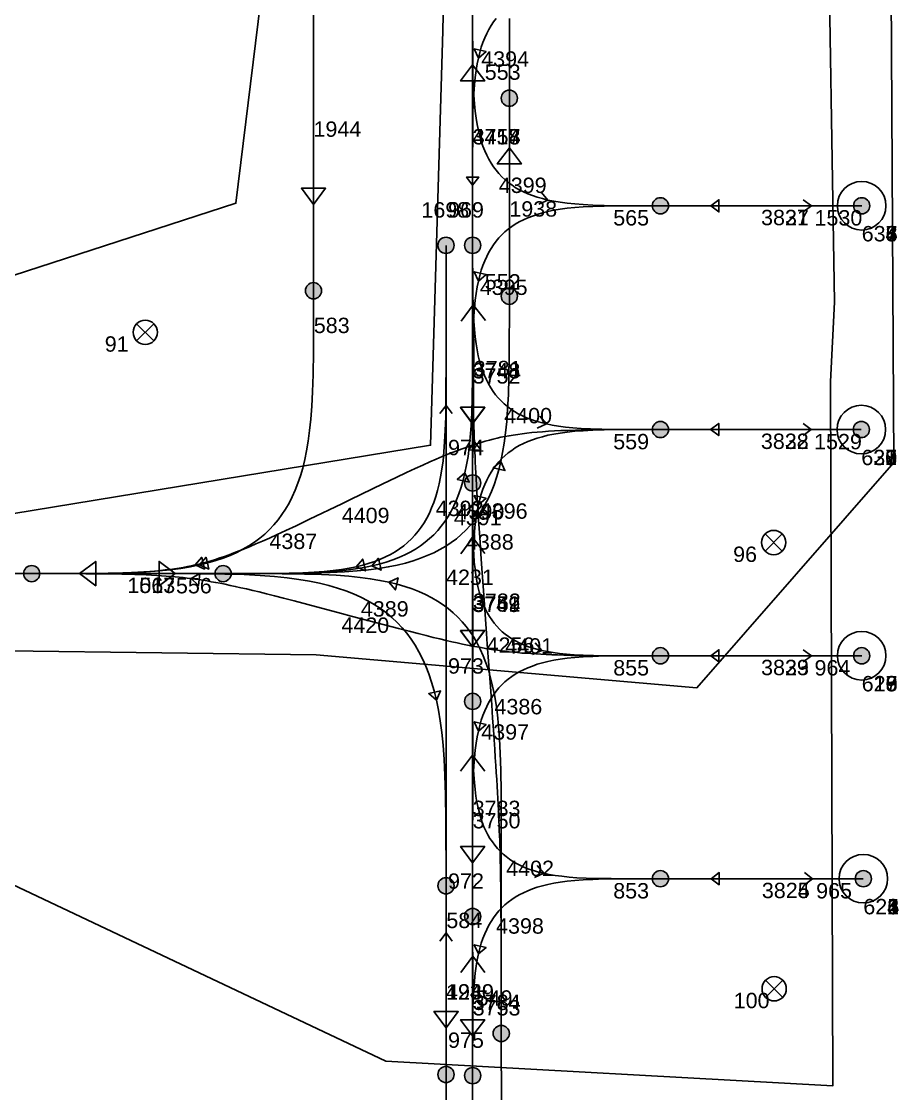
# Model space of a CAD drawing. Header units: millimetres. Extents: x 1508 to 209369, y 3688 to 146097.
# Drawn here: x 140062 to 150895, y 60255 to 73503 of the extents above; entities that cross this region are included whole.
import ezdxf

# ---------------------------------------------------------------- set-up
doc = ezdxf.new("R2010")
doc.units = ezdxf.units.MM
for name, color, linetype, true_color in [('Ndc8_Activity_Template', 1, 'Continuous', 0xff0000), ('Ndc8_Activity_TemplateID', 1, 'Continuous', 0xff0000), ('Ndc8_Cluster', 7, 'Continuous', 0x808000), ('Ndc8_Forward', 5, 'Continuous', 0x0000ff), ('Ndc8_ForwardID', 5, 'Continuous', 0x0000ff), ('Ndc8_Point', 7, 'Continuous', 0x000080), ('Ndc8_PointID', 7, 'Continuous', 0x000080), ('Ndc8_Reflector', 7, 'Continuous', 0x008000), ('Ndc8_ReflectorID', 7, 'Continuous', 0x008000), ('Ndc8_SD1_Fwd_CurveLeft', 6, 'Continuous', 0xff00ff), ('Ndc8_SD1_Fwd_CurveLeftID', 6, 'Continuous', 0xff00ff), ('Ndc8_SD1_Fwd_CurveRight', 1, 'Continuous', 0xff0000), ('Ndc8_SD1_Fwd_CurveRightID', 1, 'Continuous', 0xff0000), ('Ndc8_SD1_OutDoor_FW', 5, 'Continuous', 0x0000ff), ('Ndc8_SD1_OutDoor_FWID', 5, 'Continuous', 0x0000ff), ('Ndc8_SD2_Bwd_AutoLoadEnabled', 7, 'Continuous', 0x0080c0), ('Ndc8_SD2_Bwd_AutoLoadEnabledID', 7, 'Continuous', 0x0080c0), ('Ndc8_SD2_Bwd_LoadOperation', 5, 'Continuous', 0x0000ff), ('Ndc8_SD2_Bwd_LoadOperationID', 5, 'Continuous', 0x0000ff), ('Ndc8_SD2_Forward', 5, 'Continuous', 0x0000ff), ('Ndc8_SD2_ForwardID', 5, 'Continuous', 0x0000ff), ('Ndc8_SD2_Fwd_CurveLeft', 7, 'Continuous', 0xff80c0), ('Ndc8_SD2_Fwd_CurveLeftID', 7, 'Continuous', 0xff80c0), ('Ndc8_SD2_Fwd_CurveRight', 7, 'Continuous', 0x800040), ('Ndc8_SD2_Fwd_CurveRightID', 7, 'Continuous', 0x800040), ('Ndc8_SD2_Fwd_NoForkAutoAdjust', 5, 'Continuous', 0x0000ff), ('Ndc8_SD2_Fwd_NoForkAutoAdjustID', 5, 'Continuous', 0x0000ff), ('Ndc8_SD2_JiangCha', 5, 'Continuous', 0x0000ff), ('Ndc8_SD2_JiangChaID', 5, 'Continuous', 0x0000ff), ('Ndc8_SD2_OutDoor_FW', 5, 'Continuous', 0x0000ff), ('Ndc8_SD2_OutDoor_FWID', 5, 'Continuous', 0x0000ff), ('Ndc8_SD2_OutDoor_RV', 5, 'Continuous', 0x0000ff), ('Ndc8_SD2_OutDoor_RVID', 5, 'Continuous', 0x0000ff), ('Ndc8_SD2_Reverse', 5, 'Continuous', 0x0000ff), ('Ndc8_SD2_ReverseID', 5, 'Continuous', 0x0000ff)]:
    doc.layers.add(name, color=color, linetype=linetype, true_color=true_color)
doc.styles.add('Ndc8Style', font='arial.ttf', dxfattribs={"height": 0.2})

msp = doc.modelspace()

# ---------------------------------------------------------------- hatches: boundary and pattern name
at = {"layer": 'Ndc8_Point'}
h = msp.add_hatch(color=256, dxfattribs=at)
edge = h.paths.add_edge_path(flags=0)
edge.add_arc((146088, 72554), 100, 0, 360)
h = msp.add_hatch(color=256, dxfattribs=at)
edge = h.paths.add_edge_path(flags=0)
edge.add_arc((147954, 71225), 100, 0, 360)
h = msp.add_hatch(color=256, dxfattribs=at)
edge = h.paths.add_edge_path(flags=0)
edge.add_arc((150440, 71225), 100, 0, 360)
h = msp.add_hatch(color=256, dxfattribs=at)
edge = h.paths.add_edge_path(flags=0)
edge.add_arc((145306, 70736), 100, 0, 360)
h = msp.add_hatch(color=256, dxfattribs=at)
edge = h.paths.add_edge_path(flags=0)
edge.add_arc((145635, 70736), 100, 0, 360)
h = msp.add_hatch(color=256, dxfattribs=at)
edge = h.paths.add_edge_path(flags=0)
edge.add_arc((143669, 70175), 100, 0, 360)
h = msp.add_hatch(color=256, dxfattribs=at)
edge = h.paths.add_edge_path(flags=0)
edge.add_arc((146088, 70107), 100, 0, 360)
h = msp.add_hatch(color=256, dxfattribs=at)
edge = h.paths.add_edge_path(flags=0)
edge.add_arc((147954, 68460), 100, 0, 360)
h = msp.add_hatch(color=256, dxfattribs=at)
edge = h.paths.add_edge_path(flags=0)
edge.add_arc((150435, 68460), 100, 0, 360)
h = msp.add_hatch(color=256, dxfattribs=at)
edge = h.paths.add_edge_path(flags=0)
edge.add_arc((145635, 67800), 100, 0, 360)
h = msp.add_hatch(color=256, dxfattribs=at)
edge = h.paths.add_edge_path(flags=0)
edge.add_arc((140189, 66680), 100, 0, 360)
h = msp.add_hatch(color=256, dxfattribs=at)
edge = h.paths.add_edge_path(flags=0)
edge.add_arc((142553, 66680), 100, 0, 360)
h = msp.add_hatch(color=256, dxfattribs=at)
edge = h.paths.add_edge_path(flags=0)
edge.add_arc((147954, 65665), 100, 0, 360)
h = msp.add_hatch(color=256, dxfattribs=at)
edge = h.paths.add_edge_path(flags=0)
edge.add_arc((150440, 65665), 100, 0, 360)
h = msp.add_hatch(color=256, dxfattribs=at)
edge = h.paths.add_edge_path(flags=0)
edge.add_arc((145635, 65101), 100, 0, 360)
h = msp.add_hatch(color=256, dxfattribs=at)
edge = h.paths.add_edge_path(flags=0)
edge.add_arc((147954, 62910), 100, 0, 360)
h = msp.add_hatch(color=256, dxfattribs=at)
edge = h.paths.add_edge_path(flags=0)
edge.add_arc((150460, 62910), 100, 0, 360)
h = msp.add_hatch(color=256, dxfattribs=at)
edge = h.paths.add_edge_path(flags=0)
edge.add_arc((145306, 62823), 100, 0, 360)
h = msp.add_hatch(color=256, dxfattribs=at)
edge = h.paths.add_edge_path(flags=0)
edge.add_arc((145635, 62443), 100, 0, 360)
h = msp.add_hatch(color=256, dxfattribs=at)
edge = h.paths.add_edge_path(flags=0)
edge.add_arc((145988, 60998), 100, 0, 360)
h = msp.add_hatch(color=256, dxfattribs=at)
edge = h.paths.add_edge_path(flags=0)
edge.add_arc((145306, 60491), 100, 0, 360)
h = msp.add_hatch(color=256, dxfattribs=at)
edge = h.paths.add_edge_path(flags=0)
edge.add_arc((145635, 60477), 100, 0, 360)

# ---------------------------------------------------------------- linework, layer by layer
at = {"layer": 'Ndc8_Activity_Template'}
for centre in [(150440, 71225), (150440, 71225), (150440, 71225), (150440, 71225), (150440, 71225), (150440, 71225), (150435, 68460), (150435, 68460), (150435, 68460), (150435, 68460), (150435, 68460), (150435, 68460), (150440, 65665), (150440, 65665), (150440, 65665), (150440, 65665), (150440, 65665), (150440, 65665), (150460, 62910), (150460, 62910), (150460, 62910), (150460, 62910), (150460, 62910), (150460, 62910)]:
    msp.add_circle(centre, 300, dxfattribs=at)
at = {"layer": 'Ndc8_Cluster'}
for points in [[(119988, 69351), (120054, 66734), (118529, 63830), (118629, 61875), (137104, 64187), (144564, 60655), (150083, 60350), (150055, 69055), (150103, 70036), (150017, 75320), (143563, 78196), (142712, 71256), (132023, 67784)], [(145328, 76276), (150801, 74603), (150836, 68054), (148404, 65270), (143703, 65677), (137981, 65749), (118917, 62076), (118969, 63206), (121994, 64056), (125379, 64860), (134489, 66482), (139160, 67291), (145115, 68267), (145266, 73388)]]:
    msp.add_lwpolyline(points, close=True, dxfattribs=at)
at = {"layer": 'Ndc8_Forward'}
for points in [[(140780, 66680), (140980, 66530), (140980, 66830), (140780, 66680)], [(141962, 66680), (141762, 66830), (141762, 66530), (141962, 66680)], [(140189, 66680), (139944, 66680)], [(140048, 66680), (140189, 66680)], [(142553, 66680), (142497, 66680), (142440, 66680), (142384, 66680), (142328, 66680), (142272, 66680), (142215, 66680), (142159, 66680), (142103, 66680), (142046, 66680), (141990, 66680), (141934, 66680), (141878, 66680), (141821, 66680), (141765, 66680), (141765, 66680), (141709, 66680), (141652, 66680), (141596, 66680), (141540, 66680), (141484, 66680), (141427, 66680), (141371, 66680), (141315, 66680), (141258, 66680), (141202, 66680), (141146, 66680), (141090, 66680), (141033, 66680), (140977, 66680), (140977, 66680), (140921, 66680), (140864, 66680), (140808, 66680), (140752, 66680), (140696, 66680), (140639, 66680), (140583, 66680), (140527, 66680), (140470, 66680), (140414, 66680), (140358, 66680), (140302, 66680), (140245, 66680), (140189, 66680)], [(140189, 66680), (140245, 66680), (140302, 66680), (140358, 66680), (140414, 66680), (140470, 66680), (140527, 66680), (140583, 66680), (140639, 66680), (140696, 66680), (140752, 66680), (140808, 66680), (140864, 66680), (140921, 66680), (140977, 66680), (140977, 66680), (141033, 66680), (141090, 66680), (141146, 66680), (141202, 66680), (141258, 66680), (141315, 66680), (141371, 66680), (141427, 66680), (141484, 66680), (141540, 66680), (141596, 66680), (141652, 66680), (141709, 66680), (141765, 66680), (141765, 66680), (141821, 66680), (141878, 66680), (141934, 66680), (141990, 66680), (142046, 66680), (142103, 66680), (142159, 66680), (142215, 66680), (142272, 66680), (142328, 66680), (142384, 66680), (142440, 66680), (142497, 66680), (142553, 66680)]]:
    msp.add_lwpolyline(points, dxfattribs=at)
at = {"layer": 'Ndc8_Point'}
for centre in [(146088, 72554), (147954, 71225), (150440, 71225), (145306, 70736), (145635, 70736), (143669, 70175), (146088, 70107), (147954, 68460), (150435, 68460), (145635, 67800), (140189, 66680), (142553, 66680), (147954, 65665), (150440, 65665), (145635, 65101), (147954, 62910), (150460, 62910), (145306, 62823), (145635, 62443), (145988, 60998), (145306, 60491), (145635, 60477)]:
    msp.add_circle(centre, 100, dxfattribs=at)
at = {"layer": 'Ndc8_Reflector'}
for p, q in [((141697, 69768), (141485, 69556)), ((141485, 69768), (141697, 69556)), ((149458, 67170), (149246, 66958)), ((149246, 67170), (149458, 66958)), ((149465, 61656), (149253, 61444)), ((149253, 61656), (149465, 61444))]:
    msp.add_line(p, q, dxfattribs=at)
for centre in [(141591, 69662), (149352, 67064), (149359, 61550)]:
    msp.add_circle(centre, 150, dxfattribs=at)
at = {"layer": 'Ndc8_SD1_Fwd_CurveLeft'}
for points in [[(142553, 66680), (142721, 66680), (143388, 66681), (143664, 66685), (143875, 66692), (144053, 66701), (144208, 66713), (144348, 66727), (144475, 66744), (144593, 66763), (144702, 66786), (144804, 66811), (144900, 66838), (144990, 66869), (145075, 66902), (145155, 66938), (145231, 66977), (145302, 67019), (145370, 67063), (145434, 67111), (145495, 67162), (145552, 67216), (145606, 67273), (145657, 67334), (145705, 67398), (145749, 67466), (145791, 67537), (145830, 67613), (145866, 67693), (145899, 67778), (145930, 67868), (145957, 67964), (145982, 68066), (146005, 68175), (146024, 68293), (146041, 68420), (146055, 68560), (146067, 68715), (146076, 68893), (146083, 69104), (146087, 69380), (146088, 70047), (146088, 70047), (146088, 70107)], [(145982, 68066), (145887, 67985), (146033, 67952), (145982, 68066)]]:
    msp.add_lwpolyline(points, dxfattribs=at)
at = {"layer": 'Ndc8_SD1_Fwd_CurveRight'}
for points in [[(143669, 70175), (143669, 70100), (143668, 69422), (143664, 69142), (143657, 68927), (143648, 68747), (143636, 68589), (143621, 68448), (143604, 68318), (143584, 68199), (143562, 68088), (143536, 67984), (143508, 67887), (143477, 67796), (143444, 67709), (143407, 67628), (143368, 67551), (143325, 67478), (143280, 67409), (143231, 67344), (143180, 67282), (143125, 67224), (143067, 67169), (143005, 67118), (142940, 67069), (142871, 67024), (142798, 66981), (142721, 66942), (142640, 66905), (142553, 66872), (142462, 66841), (142365, 66813), (142261, 66787), (142150, 66765), (142031, 66745), (141901, 66728), (141760, 66713), (141602, 66701), (141422, 66692), (141207, 66685), (140927, 66681), (140249, 66680), (140249, 66680), (140189, 66680)], [(142261, 66787), (142375, 66736), (142342, 66882), (142261, 66787)]]:
    msp.add_lwpolyline(points, dxfattribs=at)
at = {"layer": 'Ndc8_SD1_OutDoor_FW'}
for points in [[(143669, 73580), (143669, 73481), (143669, 73378), (143669, 73273), (143669, 73163), (143669, 73163), (143669, 73050), (143669, 72933), (143669, 72813), (143669, 72691), (143669, 72567), (143669, 72442), (143669, 72317), (143669, 72191), (143669, 72066), (143669, 71942), (143669, 71820), (143669, 71700), (143669, 71583), (143669, 71470), (143669, 71470), (143669, 71360), (143669, 71255), (143669, 71152), (143669, 71053), (143669, 70957), (143669, 70864), (143669, 70773), (143669, 70683), (143669, 70596), (143669, 70510), (143669, 70425), (143669, 70341), (143669, 70258), (143669, 70175)], [(146088, 72554), (146088, 72619), (146088, 72684), (146088, 72750), (146088, 72816), (146088, 72883), (146088, 72951), (146088, 73019), (146088, 73089), (146088, 73160), (146088, 73232), (146088, 73306), (146088, 73382), (146088, 73460), (146088, 73539)], [(146088, 70107), (146088, 70165), (146088, 70224), (146088, 70282), (146088, 70340), (146088, 70398), (146088, 70457), (146088, 70515), (146088, 70573), (146088, 70632), (146088, 70690), (146088, 70748), (146088, 70806), (146088, 70865), (146088, 70923), (146088, 70923), (146088, 70981), (146088, 71039), (146088, 71098), (146088, 71156), (146088, 71214), (146088, 71272), (146088, 71331), (146088, 71389), (146088, 71447), (146088, 71505), (146088, 71563), (146088, 71622), (146088, 71680), (146088, 71738), (146088, 71738), (146088, 71796), (146088, 71855), (146088, 71913), (146088, 71971), (146088, 72029), (146088, 72088), (146088, 72146), (146088, 72204), (146088, 72263), (146088, 72321), (146088, 72379), (146088, 72437), (146088, 72496), (146088, 72554)], [(146088, 71942), (145938, 71742), (146238, 71742), (146088, 71942)], [(143669, 71241), (143819, 71441), (143519, 71441), (143669, 71241)]]:
    msp.add_lwpolyline(points, dxfattribs=at)
at = {"layer": 'Ndc8_SD2_Bwd_AutoLoadEnabled'}
for points in [[(145635, 73709), (145635, 73484), (145636, 73036), (145638, 72851), (145643, 72710), (145649, 72591), (145657, 72486), (145666, 72393), (145678, 72307), (145691, 72228), (145706, 72155), (145723, 72087), (145741, 72022), (145762, 71962), (145784, 71905), (145808, 71851), (145834, 71800), (145862, 71752), (145892, 71707), (145924, 71664), (145958, 71623), (145994, 71584), (146033, 71548), (146074, 71514), (146117, 71482), (146162, 71452), (146210, 71424), (146261, 71398), (146315, 71374), (146372, 71352), (146432, 71331), (146497, 71313), (146565, 71296), (146638, 71281), (146717, 71268), (146803, 71256), (146896, 71247), (147001, 71239), (147120, 71233), (147261, 71228), (147446, 71226), (147894, 71225), (147894, 71225), (147954, 71225)], [(146484, 71391), (146565, 71296), (146451, 71245)], [(145635, 70736), (145635, 70676), (145636, 70237), (145638, 70055), (145643, 69916), (145649, 69800), (145656, 69697), (145666, 69605), (145677, 69521), (145690, 69444), (145705, 69372), (145721, 69305), (145739, 69242), (145759, 69183), (145781, 69127), (145805, 69074), (145830, 69024), (145858, 68977), (145887, 68932), (145919, 68890), (145952, 68850), (145988, 68813), (146025, 68777), (146065, 68744), (146107, 68712), (146152, 68683), (146199, 68655), (146249, 68630), (146302, 68606), (146358, 68584), (146417, 68564), (146480, 68546), (146547, 68530), (146619, 68515), (146696, 68502), (146780, 68491), (146872, 68481), (146975, 68474), (147091, 68468), (147230, 68463), (147412, 68461), (147851, 68460), (147851, 68460), (147954, 68460)], [(146466, 68625), (146547, 68530), (146433, 68479)], [(145635, 67800), (145635, 67740), (145636, 67329), (145638, 67159), (145642, 67029), (145648, 66919), (145655, 66823), (145664, 66737), (145674, 66659), (145686, 66587), (145700, 66519), (145716, 66456), (145733, 66397), (145751, 66342), (145772, 66290), (145794, 66240), (145818, 66193), (145844, 66149), (145871, 66107), (145901, 66068), (145932, 66030), (145965, 65995), (146000, 65962), (146038, 65931), (146077, 65901), (146119, 65874), (146163, 65848), (146210, 65824), (146260, 65802), (146312, 65781), (146367, 65763), (146426, 65746), (146489, 65730), (146557, 65716), (146629, 65704), (146707, 65694), (146793, 65685), (146889, 65678), (146999, 65672), (147129, 65668), (147299, 65666), (147710, 65665), (147710, 65665), (147954, 65665)], [(146408, 65825), (146489, 65730), (146375, 65679)], [(145635, 65101), (145635, 65041), (145636, 64619), (145638, 64444), (145642, 64310), (145648, 64198), (145656, 64100), (145665, 64011), (145675, 63931), (145688, 63856), (145702, 63787), (145718, 63723), (145735, 63662), (145754, 63605), (145775, 63551), (145798, 63501), (145823, 63453), (145849, 63407), (145878, 63364), (145908, 63324), (145940, 63285), (145974, 63249), (146010, 63215), (146049, 63183), (146089, 63153), (146132, 63124), (146178, 63098), (146226, 63073), (146276, 63050), (146330, 63029), (146387, 63010), (146448, 62993), (146512, 62977), (146581, 62963), (146656, 62950), (146736, 62940), (146825, 62931), (146923, 62923), (147035, 62917), (147169, 62913), (147344, 62911), (147766, 62910), (147766, 62910), (147954, 62910)], [(146431, 63072), (146512, 62977), (146398, 62926)]]:
    msp.add_lwpolyline(points, dxfattribs=at)
at = {"layer": 'Ndc8_SD2_Bwd_LoadOperation'}
for points in [[(149719, 71300), (149819, 71225), (149719, 71150)], [(147954, 71225), (150440, 71225)], [(149715, 68535), (149815, 68460), (149715, 68385)], [(147954, 68460), (150435, 68460)], [(149719, 65740), (149819, 65665), (149719, 65590)], [(147954, 65665), (150440, 65665)], [(149734, 62985), (149834, 62910), (149734, 62835)], [(147954, 62910), (150460, 62910)]]:
    msp.add_lwpolyline(points, dxfattribs=at)
at = {"layer": 'Ndc8_SD2_Forward'}
for points in [[(145635, 73709), (145635, 70736)], [(145635, 71479), (145710, 71579), (145560, 71579), (145635, 71479)], [(145988, 60998), (145988, 61072), (145988, 61602), (145988, 61822), (145988, 61991), (145987, 62133), (145987, 62258), (145986, 62371), (145985, 62475), (145985, 62572), (145984, 62663), (145983, 62749), (145982, 62831), (145980, 62909), (145979, 62984), (145978, 63056), (145976, 63126), (145974, 63193), (145973, 63258), (145971, 63321), (145969, 63382), (145967, 63442), (145964, 63502), (145962, 63563), (145959, 63627), (145956, 63692), (145953, 63759), (145950, 63828), (145946, 63900), (145942, 63975), (145937, 64053), (145932, 64135), (145927, 64221), (145922, 64311), (145915, 64408), (145909, 64512), (145901, 64625), (145892, 64750), (145882, 64892), (145870, 65060), (145855, 65279), (145816, 65808), (145816, 65808), (145807, 65942), (145768, 66471), (145753, 66690), (145741, 66858), (145731, 67000), (145722, 67125), (145714, 67238), (145708, 67342), (145701, 67438), (145696, 67529), (145691, 67615), (145686, 67696), (145681, 67774), (145677, 67849), (145673, 67921), (145670, 67990), (145667, 68058), (145664, 68123), (145661, 68186), (145659, 68247), (145656, 68307), (145654, 68367), (145652, 68428), (145650, 68491), (145649, 68556), (145647, 68623), (145645, 68693), (145644, 68765), (145643, 68840), (145641, 68918), (145640, 68999), (145639, 69085), (145638, 69176), (145638, 69273), (145637, 69377), (145636, 69490), (145636, 69615), (145635, 69758), (145635, 69926), (145635, 70146), (145635, 70676), (145635, 70676), (145635, 70736)], [(145656, 68307), (145585, 68204), (145735, 68210), (145656, 68307)], [(139162, 66680), (140126, 66680), (140126, 66680), (140189, 66680)], [(139420, 66680), (140189, 66680)]]:
    msp.add_lwpolyline(points, dxfattribs=at)
at = {"layer": 'Ndc8_SD2_Fwd_CurveLeft'}
for points in [[(142553, 66680), (142613, 66680), (143212, 66681), (143459, 66685), (143649, 66690), (143808, 66699), (143948, 66709), (144073, 66722), (144187, 66737), (144293, 66755), (144391, 66775), (144482, 66797), (144568, 66822), (144649, 66849), (144725, 66879), (144797, 66912), (144865, 66946), (144930, 66984), (144991, 67024), (145048, 67067), (145103, 67112), (145154, 67161), (145203, 67212), (145248, 67267), (145291, 67324), (145331, 67385), (145369, 67450), (145403, 67518), (145436, 67590), (145466, 67666), (145493, 67747), (145518, 67833), (145540, 67924), (145560, 68022), (145578, 68128), (145593, 68242), (145606, 68367), (145616, 68507), (145625, 68666), (145630, 68856), (145634, 69103), (145635, 69702), (145635, 69702), (145635, 70736)], [(145635, 70736), (145635, 69702), (145634, 69103), (145630, 68856), (145625, 68666), (145616, 68507), (145606, 68367), (145593, 68242), (145578, 68128), (145560, 68022), (145540, 67924), (145518, 67833), (145493, 67747), (145466, 67666), (145436, 67590), (145403, 67518), (145369, 67450), (145331, 67385), (145291, 67324), (145248, 67267), (145203, 67212), (145154, 67161), (145103, 67112), (145048, 67067), (144991, 67024), (144930, 66984), (144865, 66946), (144797, 66912), (144725, 66879), (144649, 66849), (144568, 66822), (144482, 66797), (144391, 66775), (144293, 66755), (144187, 66737), (144073, 66722), (143948, 66709), (143808, 66699), (143649, 66690), (143459, 66685), (143212, 66681), (142613, 66680), (142613, 66680), (142553, 66680)], [(145306, 70736), (145306, 69373), (145305, 68839), (145302, 68619), (145297, 68450), (145289, 68308), (145280, 68184), (145269, 68072), (145255, 67970), (145239, 67876), (145221, 67789), (145201, 67707), (145179, 67631), (145155, 67558), (145128, 67491), (145100, 67426), (145069, 67366), (145035, 67308), (144999, 67254), (144961, 67203), (144921, 67154), (144878, 67108), (144832, 67065), (144783, 67025), (144732, 66987), (144678, 66951), (144620, 66917), (144560, 66886), (144495, 66858), (144428, 66831), (144355, 66807), (144279, 66785), (144197, 66765), (144110, 66747), (144016, 66731), (143914, 66717), (143802, 66706), (143678, 66697), (143536, 66689), (143367, 66684), (143147, 66681), (142613, 66680), (142613, 66680), (142553, 66680)], [(145540, 67924), (145445, 67843), (145592, 67810), (145540, 67924)], [(144197, 66765), (144311, 66714), (144278, 66860), (144197, 66765)], [(144391, 66775), (144505, 66723), (144472, 66870), (144391, 66775)], [(145988, 60998), (145988, 63305), (145987, 63974), (145983, 64250), (145976, 64462), (145967, 64640), (145955, 64796), (145941, 64936), (145924, 65063), (145904, 65181), (145882, 65291), (145857, 65393), (145829, 65489), (145799, 65579), (145766, 65664), (145729, 65745), (145690, 65821), (145649, 65893), (145604, 65961), (145556, 66025), (145505, 66086), (145451, 66143), (145394, 66197), (145333, 66248), (145269, 66296), (145201, 66341), (145129, 66382), (145053, 66421), (144972, 66458), (144887, 66491), (144797, 66521), (144701, 66549), (144599, 66574), (144489, 66596), (144371, 66616), (144244, 66633), (144104, 66647), (143948, 66659), (143770, 66668), (143558, 66675), (143282, 66679), (142613, 66680), (142613, 66680), (142553, 66680)], [(144599, 66574), (144680, 66479), (144713, 66626), (144599, 66574)]]:
    msp.add_lwpolyline(points, dxfattribs=at)
at = {"layer": 'Ndc8_SD2_Fwd_CurveRight'}
for points in [[(140189, 66680), (141509, 66680), (142261, 66679), (142573, 66674), (142811, 66667), (143011, 66657), (143186, 66643), (143344, 66627), (143487, 66608), (143620, 66586), (143743, 66561), (143858, 66533), (143966, 66501), (144067, 66467), (144163, 66430), (144254, 66389), (144339, 66345), (144420, 66298), (144497, 66248), (144569, 66194), (144637, 66137), (144702, 66076), (144763, 66011), (144820, 65943), (144874, 65871), (144924, 65794), (144971, 65713), (145015, 65628), (145056, 65537), (145093, 65441), (145127, 65340), (145159, 65232), (145187, 65117), (145212, 64994), (145234, 64861), (145253, 64718), (145269, 64560), (145283, 64385), (145293, 64185), (145300, 63947), (145305, 63635), (145306, 62883), (145306, 62883), (145306, 62823)], [(145187, 65117), (145238, 65231), (145092, 65198), (145187, 65117)], [(145990, 60128), (145988, 60938), (145988, 60938), (145988, 60998)], [(145990, 60138), (145988, 60938), (145988, 60938), (145988, 60998)]]:
    msp.add_lwpolyline(points, dxfattribs=at)
at = {"layer": 'Ndc8_SD2_Fwd_NoForkAutoAdjust'}
for points in [[(148576, 71225), (148676, 71150), (148676, 71300), (148576, 71225)], [(150440, 71225), (147954, 71225)], [(148574, 68460), (148674, 68385), (148674, 68535), (148574, 68460)], [(150435, 68460), (147954, 68460)], [(148576, 65665), (148676, 65590), (148676, 65740), (148576, 65665)], [(150440, 65665), (147954, 65665)], [(148581, 62910), (148681, 62835), (148681, 62985), (148581, 62910)], [(150460, 62910), (147954, 62910)]]:
    msp.add_lwpolyline(points, dxfattribs=at)
at = {"layer": 'Ndc8_SD2_JiangCha'}
for points in [[(145924, 73541), (145892, 73498), (145862, 73453), (145834, 73405), (145808, 73354), (145784, 73300), (145762, 73243), (145741, 73183), (145723, 73118), (145706, 73050), (145691, 72977), (145678, 72898), (145666, 72812), (145657, 72719), (145649, 72614), (145643, 72495), (145638, 72354), (145636, 72169), (145635, 71721), (145635, 71721), (145635, 70736)], [(145706, 73050), (145801, 73131), (145655, 73164), (145706, 73050)], [(147954, 71225), (147894, 71225), (147446, 71224), (147261, 71222), (147120, 71217), (147001, 71211), (146896, 71203), (146803, 71194), (146717, 71182), (146638, 71169), (146565, 71154), (146497, 71137), (146432, 71119), (146372, 71098), (146315, 71076), (146261, 71052), (146210, 71026), (146162, 70998), (146117, 70968), (146074, 70936), (146033, 70902), (145994, 70866), (145958, 70827), (145924, 70786), (145892, 70743), (145862, 70698), (145834, 70650), (145808, 70599), (145784, 70545), (145762, 70488), (145741, 70428), (145723, 70363), (145706, 70295), (145691, 70222), (145678, 70143), (145666, 70057), (145657, 69964), (145649, 69859), (145643, 69740), (145638, 69599), (145636, 69414), (145635, 68966), (145635, 68966), (145635, 67800)], [(145706, 70295), (145801, 70376), (145655, 70409), (145706, 70295)], [(147954, 68460), (147894, 68460), (147452, 68460), (147268, 68459), (147128, 68458), (147009, 68456), (146905, 68453), (146811, 68450), (146725, 68447), (146645, 68443), (146570, 68438), (146499, 68433), (146431, 68428), (146367, 68422), (146306, 68415), (146247, 68408), (146191, 68400), (146136, 68392), (146084, 68383), (146033, 68374), (145984, 68364), (145936, 68353), (145889, 68342), (145841, 68330), (145791, 68316), (145740, 68301), (145687, 68285), (145633, 68267), (145577, 68248), (145519, 68227), (145459, 68205), (145396, 68181), (145329, 68154), (145260, 68126), (145186, 68094), (145107, 68060), (145021, 68021), (144926, 67978), (144819, 67928), (144692, 67868), (144526, 67789), (144128, 67597), (144128, 67597), (144018, 67544), (143619, 67351), (143454, 67272), (143327, 67212), (143220, 67162), (143125, 67119), (143039, 67081), (142959, 67046), (142885, 67015), (142816, 66986), (142750, 66960), (142687, 66935), (142626, 66913), (142568, 66892), (142512, 66873), (142458, 66856), (142405, 66839), (142354, 66824), (142304, 66811), (142256, 66798), (142208, 66787), (142161, 66776), (142112, 66766), (142061, 66757), (142009, 66748), (141954, 66740), (141898, 66732), (141839, 66725), (141778, 66718), (141713, 66712), (141646, 66707), (141575, 66702), (141500, 66697), (141420, 66693), (141333, 66690), (141239, 66687), (141135, 66684), (141017, 66682), (140876, 66681), (140693, 66680), (140250, 66680), (140250, 66680), (140189, 66680)], [(147954, 68460), (147894, 68460), (147446, 68459), (147261, 68457), (147120, 68452), (147001, 68446), (146896, 68438), (146803, 68429), (146717, 68417), (146638, 68404), (146565, 68389), (146497, 68372), (146432, 68354), (146372, 68333), (146315, 68311), (146261, 68287), (146210, 68261), (146162, 68233), (146117, 68203), (146074, 68171), (146033, 68137), (145994, 68101), (145958, 68062), (145924, 68021), (145892, 67978), (145862, 67933), (145834, 67885), (145808, 67834), (145784, 67780), (145762, 67723), (145741, 67663), (145723, 67598), (145706, 67530), (145691, 67457), (145678, 67378), (145666, 67292), (145657, 67199), (145649, 67094), (145643, 66975), (145638, 66834), (145636, 66649), (145635, 66201), (145635, 66201), (145635, 65101)], [(145706, 67530), (145801, 67611), (145655, 67644), (145706, 67530)], [(142208, 66787), (142322, 66736), (142289, 66883), (142208, 66787)], [(147954, 65665), (147894, 65665), (147466, 65665), (147289, 65666), (147153, 65666), (147038, 65667), (146937, 65669), (146846, 65670), (146762, 65672), (146684, 65675), (146611, 65677), (146542, 65680), (146477, 65683), (146414, 65687), (146354, 65691), (146297, 65695), (146241, 65699), (146188, 65704), (146136, 65709), (146086, 65714), (146037, 65720), (145990, 65726), (145943, 65732), (145894, 65739), (145844, 65747), (145793, 65755), (145740, 65765), (145686, 65775), (145629, 65785), (145570, 65797), (145509, 65810), (145444, 65824), (145377, 65839), (145306, 65855), (145230, 65873), (145148, 65892), (145060, 65914), (144962, 65939), (144851, 65967), (144719, 66001), (144548, 66047), (144134, 66156), (144134, 66156), (144014, 66188), (143600, 66298), (143429, 66343), (143297, 66378), (143186, 66406), (143088, 66431), (142999, 66453), (142918, 66472), (142842, 66490), (142770, 66506), (142703, 66521), (142639, 66535), (142577, 66548), (142518, 66560), (142462, 66570), (142407, 66580), (142354, 66590), (142303, 66598), (142253, 66606), (142204, 66613), (142157, 66619), (142110, 66625), (142061, 66631), (142011, 66636), (141959, 66641), (141906, 66646), (141850, 66650), (141793, 66654), (141733, 66658), (141670, 66662), (141604, 66665), (141535, 66668), (141462, 66670), (141384, 66673), (141300, 66675), (141209, 66676), (141108, 66678), (140994, 66679), (140857, 66679), (140680, 66680), (140252, 66680), (140252, 66680), (140189, 66680)], [(142157, 66619), (142247, 66532), (142266, 66681), (142157, 66619)], [(147954, 65665), (147894, 65665), (147446, 65664), (147261, 65662), (147120, 65657), (147001, 65651), (146896, 65643), (146803, 65634), (146717, 65622), (146638, 65609), (146565, 65594), (146497, 65577), (146432, 65559), (146372, 65538), (146315, 65516), (146261, 65492), (146210, 65466), (146162, 65438), (146117, 65408), (146074, 65376), (146033, 65342), (145994, 65306), (145958, 65267), (145924, 65226), (145892, 65183), (145862, 65138), (145834, 65090), (145808, 65039), (145784, 64985), (145762, 64928), (145741, 64868), (145723, 64803), (145706, 64735), (145691, 64662), (145678, 64583), (145666, 64497), (145657, 64404), (145649, 64299), (145643, 64180), (145638, 64039), (145636, 63854), (145635, 63406), (145635, 63406), (145635, 62443)], [(145706, 64735), (145801, 64816), (145655, 64849), (145706, 64735)], [(147954, 62910), (147894, 62910), (147446, 62909), (147261, 62907), (147120, 62902), (147001, 62896), (146896, 62888), (146803, 62879), (146717, 62867), (146638, 62854), (146565, 62839), (146497, 62822), (146432, 62804), (146372, 62783), (146315, 62761), (146261, 62737), (146210, 62711), (146162, 62683), (146117, 62653), (146074, 62621), (146033, 62587), (145994, 62551), (145958, 62512), (145924, 62471), (145892, 62428), (145862, 62383), (145834, 62335), (145808, 62284), (145784, 62230), (145762, 62173), (145741, 62113), (145723, 62048), (145706, 61980), (145691, 61907), (145678, 61828), (145666, 61742), (145657, 61649), (145649, 61544), (145643, 61425), (145638, 61284), (145636, 61099), (145635, 60651), (145635, 60651), (145635, 60477)], [(145706, 61980), (145801, 62061), (145655, 62094), (145706, 61980)]]:
    msp.add_lwpolyline(points, dxfattribs=at)
at = {"layer": 'Ndc8_SD2_OutDoor_FW'}
for points in [[(145635, 70736), (145635, 70801), (145635, 70867), (145635, 70932), (145635, 70998), (145635, 71064), (145635, 71131), (145635, 71198), (145635, 71265), (145635, 71334), (145635, 71403), (145635, 71473), (145635, 71544), (145635, 71616), (145635, 71689), (145635, 71689), (145635, 71763), (145635, 71838), (145635, 71914), (145635, 71990), (145635, 72067), (145635, 72145), (145635, 72223), (145635, 72300), (145635, 72378), (145635, 72455), (145635, 72531), (145635, 72607), (145635, 72682), (145635, 72757), (145635, 72757), (145635, 72829), (145635, 72901), (145635, 72972), (145635, 73042), (145635, 73111), (145635, 73180), (145635, 73247), (145635, 73314), (145635, 73381), (145635, 73447), (145635, 73513)], [(145635, 72967), (145485, 72767), (145785, 72767), (145635, 72967)], [(145635, 70736), (145635, 70661), (145635, 70585), (145635, 70510), (145635, 70435), (145635, 70361), (145635, 70287), (145635, 70213), (145635, 70140), (145635, 70068), (145635, 69996), (145635, 69926), (145635, 69856), (145635, 69787), (145635, 69719), (145635, 69719), (145635, 69653), (145635, 69587), (145635, 69522), (145635, 69458), (145635, 69394), (145635, 69331), (145635, 69268), (145635, 69205), (145635, 69142), (145635, 69078), (145635, 69014), (145635, 68949), (145635, 68883), (145635, 68817), (145635, 68817), (145635, 68749), (145635, 68680), (145635, 68610), (145635, 68540), (145635, 68468), (145635, 68396), (145635, 68323), (145635, 68249), (145635, 68175), (145635, 68101), (145635, 68026), (145635, 67951), (145635, 67875), (145635, 67800)], [(145635, 68535), (145785, 68735), (145485, 68735), (145635, 68535)], [(145635, 67800), (145635, 67736), (145635, 67671), (145635, 67607), (145635, 67543), (145635, 67479), (145635, 67414), (145635, 67350), (145635, 67286), (145635, 67221), (145635, 67157), (145635, 67093), (145635, 67029), (145635, 66964), (145635, 66900), (145635, 66900), (145635, 66836), (145635, 66772), (145635, 66707), (145635, 66643), (145635, 66579), (145635, 66515), (145635, 66450), (145635, 66386), (145635, 66322), (145635, 66258), (145635, 66194), (145635, 66129), (145635, 66065), (145635, 66001), (145635, 66001), (145635, 65937), (145635, 65872), (145635, 65808), (145635, 65744), (145635, 65680), (145635, 65615), (145635, 65551), (145635, 65487), (145635, 65422), (145635, 65358), (145635, 65294), (145635, 65230), (145635, 65165), (145635, 65101)], [(145635, 65776), (145785, 65976), (145485, 65976), (145635, 65776)], [(145635, 65101), (145635, 65038), (145635, 64974), (145635, 64911), (145635, 64848), (145635, 64785), (145635, 64721), (145635, 64658), (145635, 64595), (145635, 64531), (145635, 64468), (145635, 64405), (145635, 64342), (145635, 64278), (145635, 64215), (145635, 64215), (145635, 64152), (145635, 64088), (145635, 64025), (145635, 63962), (145635, 63899), (145635, 63835), (145635, 63772), (145635, 63709), (145635, 63645), (145635, 63582), (145635, 63519), (145635, 63456), (145635, 63392), (145635, 63329), (145635, 63329), (145635, 63266), (145635, 63202), (145635, 63139), (145635, 63076), (145635, 63013), (145635, 62949), (145635, 62886), (145635, 62823), (145635, 62759), (145635, 62696), (145635, 62633), (145635, 62570), (145635, 62506), (145635, 62443)], [(145635, 63107), (145785, 63307), (145485, 63307), (145635, 63107)], [(145306, 62823), (145306, 62784), (145306, 62744), (145306, 62704), (145306, 62663), (145306, 62621), (145306, 62578), (145306, 62534), (145306, 62488), (145306, 62439), (145306, 62389), (145306, 62336), (145306, 62280), (145306, 62221), (145306, 62159), (145306, 62159), (145306, 62094), (145306, 62026), (145306, 61955), (145306, 61882), (145306, 61808), (145306, 61733), (145306, 61657), (145306, 61581), (145306, 61506), (145306, 61432), (145306, 61359), (145306, 61288), (145306, 61220), (145306, 61155), (145306, 61155), (145306, 61093), (145306, 61034), (145306, 60978), (145306, 60925), (145306, 60875), (145306, 60826), (145306, 60780), (145306, 60736), (145306, 60693), (145306, 60651), (145306, 60610), (145306, 60570), (145306, 60530), (145306, 60491)], [(145635, 62443), (145635, 62400), (145635, 62357), (145635, 62314), (145635, 62270), (145635, 62227), (145635, 62183), (145635, 62139), (145635, 62094), (145635, 62049), (145635, 62003), (145635, 61957), (145635, 61910), (145635, 61863), (145635, 61814), (145635, 61814), (145635, 61765), (145635, 61715), (145635, 61665), (145635, 61614), (145635, 61563), (145635, 61512), (145635, 61460), (145635, 61408), (145635, 61357), (145635, 61306), (145635, 61255), (145635, 61205), (145635, 61155), (145635, 61106), (145635, 61106), (145635, 61057), (145635, 61010), (145635, 60963), (145635, 60917), (145635, 60871), (145635, 60826), (145635, 60781), (145635, 60737), (145635, 60693), (145635, 60650), (145635, 60606), (145635, 60563), (145635, 60520), (145635, 60477)], [(145306, 61069), (145456, 61269), (145156, 61269), (145306, 61069)], [(145635, 60968), (145785, 61168), (145485, 61168), (145635, 60968)], [(145306, 60491), (145306, 60431), (145306, 60064)], [(145635, 60477), (145635, 53692)]]:
    msp.add_lwpolyline(points, dxfattribs=at)
at = {"layer": 'Ndc8_SD2_OutDoor_RV'}
for points in [[(145306, 62823), (145306, 70736)], [(145635, 70736), (145635, 70698), (145635, 70659), (145635, 70620), (145635, 70581), (145635, 70542), (145635, 70502), (145635, 70461), (145635, 70420), (145635, 70377), (145635, 70334), (145635, 70289), (145635, 70244), (145635, 70197), (145635, 70148), (145635, 70148), (145635, 70098), (145635, 70047), (145634, 69994), (145634, 69940), (145634, 69884), (145634, 69827), (145634, 69769), (145634, 69710), (145634, 69649), (145634, 69588), (145634, 69525), (145634, 69461), (145634, 69397), (145634, 69332), (145634, 69332), (145634, 69266), (145634, 69199), (145634, 69132), (145634, 69065), (145634, 68998), (145634, 68931), (145634, 68864), (145634, 68799), (145634, 68734), (145634, 68671), (145634, 68608), (145635, 68548), (145635, 68489), (145635, 68432), (145635, 68432), (145635, 68378), (145635, 68325), (145635, 68275), (145635, 68226), (145635, 68179), (145635, 68133), (145635, 68089), (145635, 68045), (145635, 68003), (145635, 67961), (145635, 67921), (145635, 67880), (145635, 67840), (145635, 67800)], [(145231, 68658), (145306, 68758), (145381, 68658)], [(145785, 68731), (145635, 68531), (145485, 68731)], [(145635, 67800), (145635, 67767), (145635, 67734), (145635, 67701), (145635, 67667), (145635, 67632), (145635, 67597), (145635, 67561), (145635, 67523), (145635, 67485), (145635, 67444), (145635, 67403), (145635, 67359), (145634, 67314), (145634, 67266), (145634, 67266), (145634, 67216), (145634, 67164), (145634, 67110), (145634, 67055), (145633, 66998), (145633, 66939), (145633, 66880), (145633, 66819), (145633, 66758), (145633, 66696), (145632, 66633), (145632, 66571), (145632, 66508), (145632, 66445), (145632, 66445), (145632, 66383), (145632, 66320), (145632, 66259), (145633, 66198), (145633, 66138), (145633, 66078), (145633, 66020), (145633, 65962), (145633, 65906), (145634, 65851), (145634, 65798), (145634, 65746), (145634, 65695), (145634, 65647), (145634, 65647), (145634, 65600), (145635, 65555), (145635, 65512), (145635, 65470), (145635, 65429), (145635, 65389), (145635, 65351), (145635, 65314), (145635, 65277), (145635, 65241), (145635, 65206), (145635, 65170), (145635, 65136), (145635, 65101)], [(145783, 65975), (145634, 65774), (145483, 65973)], [(145306, 60491), (145306, 62823)], [(145231, 62140), (145306, 62240), (145381, 62140)]]:
    msp.add_lwpolyline(points, dxfattribs=at)
at = {"layer": 'Ndc8_SD2_Reverse'}
for points in [[(145635, 70736), (145635, 73709)], [(145560, 72866), (145635, 72966), (145710, 72866)], [(145635, 67800), (145635, 67839), (145635, 67879), (145635, 67918), (145635, 67959), (145635, 68000), (145635, 68042), (145635, 68085), (145636, 68129), (145636, 68175), (145636, 68223), (145637, 68272), (145637, 68324), (145638, 68377), (145638, 68434), (145638, 68434), (145639, 68492), (145640, 68553), (145641, 68616), (145642, 68681), (145643, 68747), (145644, 68815), (145645, 68883), (145645, 68952), (145646, 69021), (145647, 69089), (145648, 69158), (145648, 69226), (145648, 69293), (145648, 69359), (145648, 69359), (145648, 69423), (145648, 69485), (145648, 69547), (145647, 69606), (145646, 69665), (145645, 69722), (145645, 69778), (145644, 69832), (145643, 69886), (145642, 69938), (145641, 69989), (145640, 70039), (145639, 70088), (145638, 70136), (145638, 70136), (145638, 70182), (145637, 70228), (145637, 70274), (145636, 70318), (145636, 70362), (145636, 70405), (145635, 70448), (145635, 70490), (145635, 70531), (145635, 70573), (145635, 70614), (145635, 70655), (145635, 70695), (145635, 70736)], [(145495, 69800), (145641, 70003), (145795, 69806)], [(145635, 65101), (145635, 65139), (145635, 65177), (145635, 65215), (145635, 65254), (145635, 65293), (145635, 65332), (145635, 65373), (145635, 65414), (145635, 65456), (145635, 65499), (145635, 65543), (145635, 65589), (145636, 65636), (145636, 65684), (145636, 65684), (145636, 65734), (145636, 65786), (145636, 65839), (145636, 65893), (145637, 65949), (145637, 66005), (145637, 66063), (145637, 66121), (145637, 66180), (145637, 66240), (145638, 66301), (145638, 66362), (145638, 66423), (145638, 66484), (145638, 66484), (145638, 66546), (145638, 66608), (145638, 66669), (145637, 66730), (145637, 66790), (145637, 66850), (145637, 66909), (145637, 66967), (145637, 67024), (145636, 67079), (145636, 67133), (145636, 67185), (145636, 67235), (145636, 67283), (145636, 67283), (145636, 67329), (145635, 67373), (145635, 67416), (145635, 67456), (145635, 67495), (145635, 67532), (145635, 67569), (145635, 67604), (145635, 67638), (145635, 67671), (145635, 67704), (145635, 67736), (145635, 67768), (145635, 67800)], [(145487, 66925), (145636, 67126), (145787, 66927)], [(145635, 62443), (145635, 62505), (145635, 62567), (145635, 62629), (145635, 62692), (145635, 62755), (145635, 62819), (145635, 62884), (145635, 62950), (145635, 63016), (145635, 63084), (145635, 63154), (145635, 63225), (145635, 63297), (145635, 63372), (145635, 63372), (145635, 63448), (145635, 63526), (145635, 63605), (145635, 63684), (145635, 63764), (145635, 63844), (145635, 63924), (145635, 64003), (145635, 64080), (145635, 64156), (145635, 64230), (145635, 64302), (145635, 64371), (145635, 64436), (145635, 64436), (145635, 64499), (145635, 64558), (145635, 64614), (145635, 64667), (145635, 64717), (145635, 64766), (145635, 64812), (145635, 64857), (145635, 64900), (145635, 64941), (145635, 64982), (145635, 65022), (145635, 65062), (145635, 65101)], [(145485, 64237), (145635, 64437), (145785, 64237)], [(145635, 60477), (145635, 60502), (145635, 60526), (145635, 60551), (145635, 60577), (145635, 60603), (145635, 60630), (145635, 60657), (145635, 60686), (145635, 60715), (145635, 60746), (145635, 60779), (145635, 60812), (145635, 60848), (145635, 60885), (145635, 60885), (145635, 60925), (145635, 60966), (145636, 61009), (145636, 61053), (145636, 61098), (145636, 61144), (145636, 61192), (145636, 61239), (145636, 61287), (145636, 61336), (145636, 61384), (145636, 61432), (145636, 61480), (145636, 61528), (145636, 61528), (145636, 61574), (145636, 61620), (145636, 61665), (145636, 61709), (145636, 61752), (145636, 61794), (145636, 61835), (145636, 61875), (145636, 61914), (145636, 61952), (145636, 61988), (145635, 62023), (145635, 62057), (145635, 62090), (145635, 62090), (145635, 62121), (145635, 62151), (145635, 62179), (145635, 62207), (145635, 62233), (145635, 62259), (145635, 62284), (145635, 62308), (145635, 62331), (145635, 62354), (145635, 62377), (145635, 62399), (145635, 62421), (145635, 62443)], [(145487, 61752), (145636, 61952), (145787, 61752)], [(145306, 60064), (145306, 60431), (145306, 60431), (145306, 60491)], [(145635, 53692), (145635, 60477)]]:
    msp.add_lwpolyline(points, dxfattribs=at)

# ---------------------------------------------------------------- texts
at = {"layer": 'Ndc8_Activity_TemplateID', "style": 'Ndc8Style'}
for s, p in [('633', (150440, 70785)), ('634', (150440, 70785)), ('635', (150440, 70785)), ('636', (150440, 70785)), ('637', (150440, 70785)), ('638', (150440, 70785)), ('627', (150435, 68020)), ('628', (150435, 68020)), ('629', (150435, 68020)), ('630', (150435, 68020)), ('631', (150435, 68020)), ('632', (150435, 68020)), ('615', (150440, 65225)), ('616', (150440, 65225)), ('617', (150440, 65225)), ('618', (150440, 65225)), ('619', (150440, 65225)), ('620', (150440, 65225)), ('621', (150460, 62470)), ('622', (150460, 62470)), ('623', (150460, 62470)), ('624', (150460, 62470)), ('625', (150460, 62470)), ('626', (150460, 62470))]:
    msp.add_text(s, height=190, dxfattribs=at).set_placement(p)
at = {"layer": 'Ndc8_ForwardID', "style": 'Ndc8Style'}
for s in ['1017', '1563']:
    msp.add_text(s, height=190, dxfattribs=at).set_placement((141371, 66440))
at = {"layer": 'Ndc8_PointID', "style": 'Ndc8Style'}
for s, p in [('553', (145784, 72782)), ('1698', (145002, 71079)), ('969', (145331, 71079)), ('565', (147371, 70981)), ('1530', (149857, 70981)), ('552', (145784, 70190)), ('583', (143673, 69652)), ('559', (147371, 68216)), ('1529', (149852, 68216)), ('974', (145331, 68143)), ('556', (141970, 66436)), ('973', (145331, 65444)), ('855', (147371, 65421)), ('964', (149857, 65421)), ('972', (145331, 62786)), ('853', (147371, 62666)), ('965', (149877, 62666)), ('584', (145310, 62300)), ('549', (145684, 61341)), ('975', (145331, 60820))]:
    msp.add_text(s, height=190, dxfattribs=at).set_placement(p)
at = {"layer": 'Ndc8_ReflectorID', "style": 'Ndc8Style'}
for s, p in [('91', (141091, 69422)), ('96', (148852, 66824)), ('100', (148859, 61310))]:
    msp.add_text(s, height=190, dxfattribs=at).set_placement(p)
at = {"layer": 'Ndc8_SD1_Fwd_CurveLeftID', "style": 'Ndc8Style'}
msp.add_text('4388', height=190, dxfattribs=at).set_placement((145552, 66976))
at = {"layer": 'Ndc8_SD1_Fwd_CurveRightID', "style": 'Ndc8Style'}
msp.add_text('4387', height=190, dxfattribs=at).set_placement((143125, 66984))
at = {"layer": 'Ndc8_SD1_OutDoor_FWID', "style": 'Ndc8Style'}
for s, p in [('1944', (143669, 72077)), ('1938', (146088, 71091))]:
    msp.add_text(s, height=190, dxfattribs=at).set_placement(p)
at = {"layer": 'Ndc8_SD2_Bwd_AutoLoadEnabledID', "style": 'Ndc8Style'}
for s, p in [('4399', (145958, 71383)), ('4400', (146025, 68537)), ('4401', (146038, 65691)), ('4402', (146049, 62943))]:
    msp.add_text(s, height=190, dxfattribs=at).set_placement(p)
at = {"layer": 'Ndc8_SD2_Bwd_LoadOperationID', "style": 'Ndc8Style'}
for s, p in [('3831', (149197, 70985)), ('3832', (149195, 68220)), ('3833', (149197, 65425)), ('3824', (149207, 62670))]:
    msp.add_text(s, height=190, dxfattribs=at).set_placement(p)
at = {"layer": 'Ndc8_SD2_ForwardID', "style": 'Ndc8Style'}
for s, p in [('4418', (145635, 71983)), ('4256', (145807, 65702))]:
    msp.add_text(s, height=190, dxfattribs=at).set_placement(p)
at = {"layer": 'Ndc8_SD2_Fwd_CurveLeftID', "style": 'Ndc8Style'}
for s, p in [('4392', (145179, 67391)), ('4391', (145403, 67278)), ('4390', (145436, 67350)), ('4386', (145904, 64941))]:
    msp.add_text(s, height=190, dxfattribs=at).set_placement(p)
at = {"layer": 'Ndc8_SD2_Fwd_CurveRightID', "style": 'Ndc8Style'}
msp.add_text('4389', height=190, dxfattribs=at).set_placement((144254, 66149))
at = {"layer": 'Ndc8_SD2_Fwd_NoForkAutoAdjustID', "style": 'Ndc8Style'}
for s, p in [('3827', (149197, 70985)), ('3828', (149195, 68220)), ('3829', (149197, 65425)), ('3825', (149207, 62670))]:
    msp.add_text(s, height=190, dxfattribs=at).set_placement(p)
at = {"layer": 'Ndc8_SD2_JiangChaID', "style": 'Ndc8Style'}
for s, p in [('4394', (145741, 72943)), ('4395', (145723, 70123)), ('4409', (144018, 67304)), ('4396', (145723, 67358)), ('4420', (144014, 65948)), ('4397', (145741, 64628)), ('4398', (145924, 62231))]:
    msp.add_text(s, height=190, dxfattribs=at).set_placement(p)
at = {"layer": 'Ndc8_SD2_OutDoor_FWID', "style": 'Ndc8Style'}
for s, p in [('3754', (145635, 71983)), ('3752', (145635, 69028)), ('3751', (145635, 66210)), ('3750', (145635, 63532)), ('1949', (145306, 61417)), ('3753', (145635, 61220))]:
    msp.add_text(s, height=190, dxfattribs=at).set_placement(p)
at = {"layer": 'Ndc8_SD2_OutDoor_RVID', "style": 'Ndc8Style'}
for s, p in [('3748', (145634, 69092)), ('4231', (145306, 66540)), ('3749', (145632, 66205)), ('4230', (145306, 61417))]:
    msp.add_text(s, height=190, dxfattribs=at).set_placement(p)
at = {"layer": 'Ndc8_SD2_ReverseID', "style": 'Ndc8Style'}
for s, p in [('4417', (145635, 71983)), ('3781', (145648, 69119)), ('3782', (145638, 66244)), ('3783', (145635, 63684)), ('3784', (145636, 61288))]:
    msp.add_text(s, height=190, dxfattribs=at).set_placement(p)

doc.saveas('drawing.dxf')
